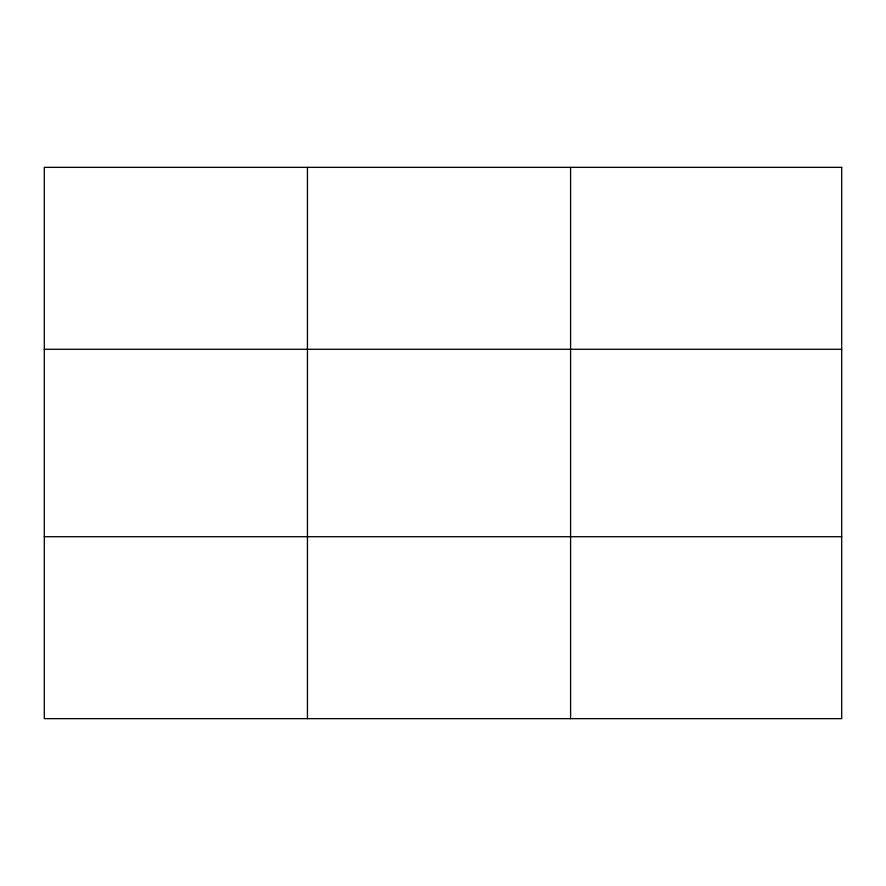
<?xml version="1.0" encoding="UTF-8"?>
<svg xmlns="http://www.w3.org/2000/svg" width="886" height="886" viewBox="0 0 886 886"><rect width="100%" height="100%" fill="white"/><g stroke="black" fill="none" stroke-linecap="round" stroke-linejoin="round"><path stroke-width="1.33" d="M307.442 167.354L307.442 718.646M570.584 167.354L570.584 718.646M44.3 349.283L841.7 349.283M44.3 536.717L841.7 536.717M841.7 167.354L841.7 718.646L44.3 718.646L44.3 167.354L841.7 167.354"/></g></svg>
